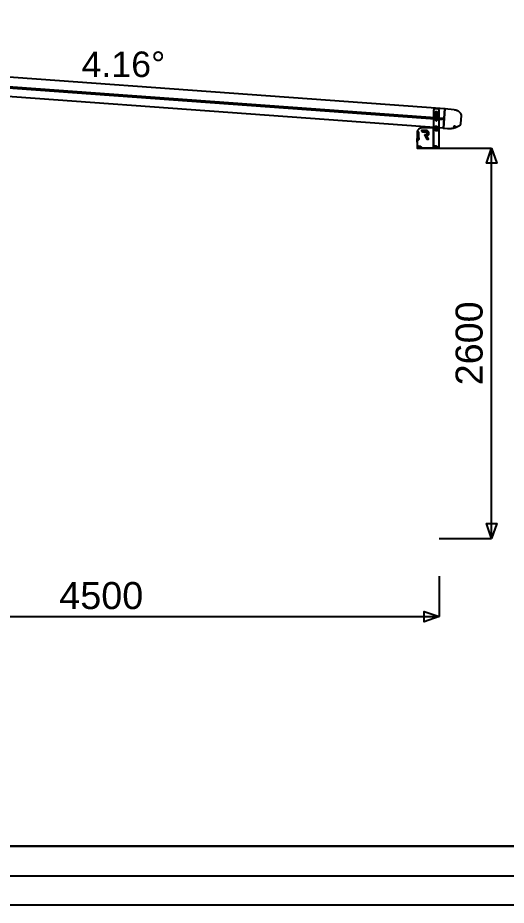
# Model space of a CAD drawing. Extents: x -7510 to 4888, y -10643 to 1770.
# Drawn here: x -4256 to -1002, y -10643 to -4731 of the extents above; entities that cross this region are included whole.
import ezdxf
from ezdxf.enums import TextEntityAlignment as Align

# ---------------------------------------------------------------- set-up
doc = ezdxf.new("R2010")
doc.units = 0
for name, color, linetype in [('BLOCK', 7, 'CONTINUOUS'), ('BLOCKREF', 8, 'CONTINUOUS'), ('DIM', 42, 'CONTINUOUS'), ('OUTLINE', 7, 'CONTINUOUS'), ('RAY', 5, 'CONTINUOUS'), ('TEXT', 7, 'CONTINUOUS'), ('TITLE', 7, 'CONTINUOUS')]:
    doc.layers.add(name, color=color, linetype=linetype)
doc.styles.get("Standard").update_dxf_attribs({"font": 'Arial.ttf'})
doc.dimstyles.new('MESUT-MM', dxfattribs={"dimtxt": 180, "dimasz": 100, "dimexe": 1.25, "dimexo": 0.625, "dimtad": 1, "dimdec": 0, "dimcen": 2, "dimclrd": 42, "dimclre": 42, "dimclrt": 1, "dimazin": 3, "dimtfac": 1, "dimtdec": 0, "dimtmove": 0, "dimatfit": 3})

# ---------------------------------------------------------------- blocks, each defined once
blk = doc.blocks.new('PERGORISE_OLUK_YAN_GORUNUS_BIRLESTIRILMIS')
at = {"layer": 'BLOCK', "color": 7}
for p, q in [((-24, 140), (-24, 146)), ((-21, 140), (-21, 146)), ((-15, 140), (-15, 146)), ((-12, 140), (-12, 146))]:
    blk.add_line(p, q, dxfattribs=at)
for points in [[(-8, 262), (-28, 262), (-28, 262), (-28, 262), (-29, 262), (-29, 262), (-29, 262), (-30, 262), (-30, 262), (-31, 261), (-31, 261), (-31, 261), (-32, 261), (-32, 261), (-32, 260), (-33, 260), (-33, 260), (-33, 260), (-33, 259), (-34, 259), (-34, 259), (-34, 258), (-34, 258), (-35, 258), (-35, 257), (-35, 257), (-35, 257), (-35, 256), (-35, 256), (-35, 256), (-35, 255), (-35, 255), (-35, 254), (-36, 254), (-36, 135), (0, 135), (0, 254), (0, 255), (0, 256), (0, 256), (-1, 257), (-1, 258), (-1, 258), (-2, 259), (-2, 260), (-3, 260), (-4, 261), (-4, 261), (-5, 261), (-6, 262), (-6, 262), (-7, 262)], [(0, 1), (0, 134), (0, 134), (0, 134), (0, 134), (0, 134), (0, 134), (0, 135), (0, 135), (0, 135), (0, 135), (0, 135), (-1, 135), (-1, 135), (-1, 135), (-1, 135), (-1, 135), (-1, 135), (-115, 135), (-118, 135), (-121, 134), (-124, 134), (-127, 133), (-129, 131), (-132, 130), (-134, 128), (-136, 126), (-138, 124), (-140, 122), (-141, 119), (-143, 117), (-144, 114), (-144, 111), (-145, 108), (-145, 105), (-145, 1), (-145, 1), (-145, 1), (-145, 1), (-145, 1), (-145, 1), (-145, 0), (-145, 0), (-145, 0), (-145, 0), (-145, 0), (-144, 0), (-144, 0), (-144, 0), (-144, 0), (-144, 0), (-144, 0), (-1, 0), (-1, 0), (-1, 0), (-1, 0), (-1, 0), (-1, 0), (0, 0), (0, 0), (0, 0), (0, 0), (0, 0), (0, 1), (0, 1), (0, 1), (0, 1), (0, 1)], [(-36, 138), (-36, 135), (0, 135), (0, 138)], [(-30, 10), (-30, 10), (-30, 10), (-30, 10), (-30, 10), (-30, 10), (-30, 10), (-30, 10), (-30, 10), (-30, 10), (-30, 10), (-30, 10), (-30, 10), (-30, 10), (-30, 10), (-30, 10), (-30, 10), (-33, 10), (-33, 10), (-33, 10), (-33, 10), (-33, 10), (-33, 10), (-33, 10), (-33, 10), (-33, 10), (-33, 10), (-33, 10), (-33, 10), (-33, 10), (-33, 10), (-33, 10), (-33, 10), (-33, 10), (-33, 10), (-33, 10), (-33, 10), (-33, 10), (-33, 10), (-33, 10), (-33, 10), (-33, 10), (-33, 10), (-33, 10), (-33, 10), (-33, 10), (-33, 10), (-33, 10), (-33, 10), (-34, 10), (-34, 133), (-33, 133), (-33, 133), (-33, 133), (-33, 133), (-33, 133), (-33, 133), (-33, 133), (-33, 133), (-33, 133), (-33, 133), (-33, 133), (-33, 133), (-33, 133), (-33, 133), (-33, 133), (-33, 133), (-31, 133), (-31, 133), (-30, 133), (-30, 133), (-30, 133), (-30, 133), (-30, 133), (-30, 133), (-30, 133), (-30, 133), (-30, 133), (-30, 133), (-30, 133), (-30, 133), (-30, 133), (-30, 133), (-30, 133), (-30, 127), (-30, 127), (-30, 127), (-30, 127), (-30, 126), (-30, 126), (-30, 126), (-30, 126), (-30, 126), (-29, 126), (-29, 125), (-29, 125), (-29, 125), (-29, 125), (-28, 125), (-28, 125), (-28, 125), (-25, 125), (-25, 125), (-25, 125), (-25, 125), (-25, 125), (-25, 125), (-25, 125), (-25, 125), (-25, 125), (-25, 125), (-25, 125), (-25, 125), (-25, 125), (-25, 125), (-25, 125), (-25, 125), (-25, 125), (-25, 120), (-25, 120), (-25, 119), (-25, 119), (-25, 119), (-24, 119), (-24, 118), (-24, 118), (-24, 118), (-24, 118), (-24, 118), (-24, 118), (-23, 118), (-23, 118), (-23, 118), (-23, 118), (-23, 118), (-13, 118), (-13, 118), (-13, 118), (-13, 118), (-12, 118), (-12, 118), (-12, 118), (-12, 118), (-12, 118), (-12, 118), (-12, 118), (-11, 118), (-11, 118), (-11, 118), (-11, 118), (-11, 119), (-11, 119), (-11, 119), (-11, 119), (-11, 119), (-11, 119), (-11, 119), (-11, 119), (-11, 119), (-11, 119), (-10, 119), (-10, 119), (-10, 119), (-10, 119), (-10, 119), (-10, 119), (-10, 119), (-10, 119), (-10, 119), (-9, 119), (-9, 119), (-9, 119), (-9, 119), (-8, 119), (-8, 119), (-8, 119), (-8, 119), (-7, 119), (-7, 119), (-7, 119), (-7, 120), (-6, 120), (-6, 120), (-6, 120), (-6, 120), (-6, 120), (-6, 120), (-6, 120), (-6, 120), (-6, 120), (-6, 120), (-6, 120), (-6, 120), (-6, 120), (-6, 120), (-6, 120), (-6, 120), (-6, 121), (-6, 121), (-6, 121), (-6, 121), (-6, 121), (-6, 121), (-6, 121), (-6, 121), (-6, 121), (-6, 121), (-6, 121), (-6, 121), (-6, 121), (-6, 121), (-6, 121), (-6, 121), (-6, 121), (-6, 121), (-6, 121), (-7, 122), (-7, 122), (-7, 122), (-7, 122), (-8, 122), (-8, 121), (-8, 121), (-8, 121), (-8, 121), (-8, 121), (-8, 121), (-8, 121), (-8, 121), (-8, 121), (-8, 121), (-8, 121), (-8, 121), (-8, 121), (-9, 121), (-9, 121), (-9, 121), (-9, 121), (-9, 121), (-9, 121), (-10, 121), (-10, 121), (-10, 121), (-10, 121), (-10, 121), (-10, 121), (-10, 121), (-11, 122), (-11, 122), (-11, 122), (-10, 122), (-10, 122), (-10, 122), (-10, 122), (-10, 122), (-10, 123), (-10, 123), (-10, 123), (-10, 123), (-10, 123), (-10, 123), (-10, 123), (-10, 123), (-10, 123), (-10, 123), (-10, 123), (-10, 123), (-11, 124), (-11, 124), (-11, 124), (-10, 124), (-10, 124), (-10, 124), (-10, 124), (-10, 125), (-10, 125), (-10, 125), (-9, 125), (-9, 125), (-9, 125), (-9, 125), (-9, 125), (-9, 125), (-8, 125), (-8, 124), (-8, 124), (-8, 124), (-8, 124), (-8, 124), (-8, 124), (-8, 124), (-8, 124), (-8, 124), (-8, 124), (-8, 124), (-8, 124), (-8, 124), (-7, 124), (-7, 124), (-7, 124), (-7, 124), (-6, 125), (-6, 125), (-6, 125), (-6, 125), (-6, 125), (-6, 125), (-6, 125), (-6, 125), (-6, 125), (-6, 125), (-6, 125), (-6, 125), (-6, 125), (-6, 125), (-6, 125), (-6, 125), (-6, 125), (-6, 125), (-6, 125), (-6, 125), (-6, 125), (-6, 125), (-6, 125), (-6, 126), (-6, 126), (-6, 126), (-6, 126), (-6, 126), (-6, 126), (-6, 126), (-6, 126), (-6, 126), (-6, 126), (-6, 126), (-6, 126), (-6, 126), (-6, 126), (-6, 126), (-6, 126), (-5, 126), (-5, 126), (-5, 126), (-5, 127), (-5, 127), (-5, 127), (-5, 127), (-5, 127), (-5, 127), (-5, 127), (-5, 133), (-5, 133), (-5, 133), (-5, 133), (-5, 133), (-5, 133), (-5, 133), (-5, 133), (-5, 133), (-5, 133), (-5, 133), (-5, 133), (-5, 133), (-5, 133), (-5, 133), (-5, 133), (-5, 133), (-2, 133), (-2, 133), (-2, 133), (-2, 133), (-2, 133), (-2, 133), (-2, 133), (-2, 133), (-2, 133), (-2, 133), (-2, 133), (-2, 133), (-2, 133), (-2, 133), (-2, 133), (-2, 133), (-2, 133), (-2, 2), (-2, 2), (-2, 2), (-2, 2), (-2, 2), (-2, 2), (-2, 2), (-2, 2), (-2, 2), (-2, 2), (-2, 2), (-2, 2), (-2, 2), (-2, 2), (-2, 2), (-2, 2), (-2, 2), (-5, 2), (-5, 2), (-5, 2), (-5, 2), (-5, 2), (-5, 2), (-5, 2), (-5, 2), (-5, 2), (-5, 2), (-5, 2), (-5, 2), (-5, 2), (-5, 2), (-5, 2), (-5, 2), (-5, 2), (-5, 2), (-5, 2), (-5, 2), (-5, 2), (-5, 2), (-5, 2), (-5, 2), (-5, 2), (-5, 2), (-5, 2), (-5, 2), (-5, 2), (-5, 2), (-5, 2), (-5, 2), (-5, 2), (-5, 2), (-5, 2), (-5, 2), (-5, 2), (-5, 2), (-5, 2), (-5, 2), (-5, 2), (-5, 2), (-5, 2), (-5, 2), (-5, 2), (-5, 2), (-5, 2), (-5, 3), (-5, 3), (-5, 3), (-5, 3), (-5, 3), (-5, 3), (-5, 3), (-5, 3), (-5, 3), (-5, 3), (-5, 3), (-5, 3), (-5, 3), (-5, 3), (-5, 3), (-5, 3), (-5, 3), (-5, 3), (-5, 3), (-5, 3), (-5, 3), (-5, 3), (-5, 3), (-5, 3), (-5, 3), (-5, 3), (-5, 3), (-5, 3), (-5, 3), (-5, 3), (-5, 3), (-5, 3), (-6, 3), (-6, 3), (-7, 3), (-7, 3), (-7, 3), (-7, 3), (-7, 3), (-7, 3), (-7, 3), (-7, 3), (-7, 3), (-7, 3), (-7, 3), (-7, 2), (-7, 2), (-7, 2), (-7, 2), (-7, 2), (-7, 2), (-7, 2), (-7, 2), (-7, 1), (-7, 1), (-8, 1), (-8, 1), (-8, 1), (-8, 1), (-8, 1), (-8, 1), (-9, 1), (-9, 1), (-9, 1), (-9, 1), (-9, 1), (-9, 1), (-10, 1), (-9, 2), (-9, 2), (-10, 2), (-10, 2), (-10, 2), (-10, 2), (-10, 2), (-10, 2), (-10, 2), (-10, 2), (-10, 3), (-10, 3), (-10, 3), (-10, 3), (-10, 3), (-10, 3), (-10, 3), (-11, 3), (-11, 3), (-11, 3), (-11, 3), (-11, 4), (-11, 4), (-11, 4), (-11, 4), (-11, 4), (-10, 4), (-10, 5), (-10, 5), (-10, 5), (-10, 5), (-10, 5), (-10, 5), (-10, 5), (-9, 5), (-9, 5), (-9, 5), (-9, 5), (-9, 5), (-9, 5), (-9, 5), (-9, 5), (-9, 5), (-9, 5), (-8, 5), (-8, 5), (-8, 5), (-8, 5), (-8, 5), (-8, 5), (-8, 5), (-7, 6), (-7, 6), (-7, 6), (-7, 6), (-7, 6), (-7, 6), (-7, 6), (-7, 6), (-7, 6), (-7, 6), (-7, 6), (-7, 7), (-7, 7), (-7, 7), (-7, 7), (-7, 7), (-7, 7), (-7, 7), (-8, 7), (-8, 7), (-8, 7), (-8, 7), (-8, 7), (-8, 7), (-8, 7), (-8, 7), (-8, 7), (-8, 7), (-8, 7), (-8, 7), (-8, 7), (-8, 7), (-8, 7), (-8, 7), (-8, 7), (-8, 7), (-9, 7), (-9, 7), (-9, 7), (-9, 7), (-9, 7), (-9, 7), (-9, 7), (-9, 7), (-10, 7), (-10, 7), (-10, 7), (-10, 7), (-10, 7), (-10, 7), (-10, 7), (-10, 7), (-10, 7), (-10, 7), (-10, 7), (-10, 7), (-10, 7), (-10, 7), (-10, 7), (-10, 7), (-10, 7), (-10, 7), (-10, 7), (-10, 7), (-10, 7), (-10, 7), (-10, 7), (-10, 7), (-10, 7), (-10, 7), (-10, 7), (-10, 7), (-10, 7), (-10, 7), (-10, 7), (-10, 7), (-10, 7), (-10, 7), (-10, 7), (-10, 7), (-10, 7), (-11, 8), (-11, 8), (-11, 8), (-11, 8), (-11, 9), (-11, 9), (-11, 9), (-11, 9), (-11, 9), (-11, 9), (-11, 10), (-12, 10), (-12, 10), (-12, 10), (-12, 10), (-13, 10), (-13, 10), (-16, 10), (-16, 10), (-16, 10), (-16, 10), (-16, 10), (-16, 10), (-16, 10), (-16, 10), (-16, 10), (-16, 10), (-16, 10), (-16, 10), (-16, 10), (-16, 10), (-16, 10), (-16, 10), (-17, 10), (-17, 12), (-17, 12), (-17, 12), (-17, 12), (-17, 13), (-17, 13), (-17, 13), (-17, 13), (-17, 13), (-17, 13), (-17, 14), (-18, 14), (-18, 14), (-18, 14), (-18, 14), (-19, 14), (-19, 14), (-27, 14), (-27, 14), (-28, 14), (-28, 14), (-28, 14), (-28, 14), (-29, 14), (-29, 13), (-29, 13), (-29, 13), (-29, 13), (-29, 13), (-29, 13), (-29, 12), (-29, 12), (-29, 12), (-30, 12)], [(-98, 88), (-81, 59), (-70, 59), (-83, 80), (-83, 80), (-83, 80), (-83, 80), (-83, 80), (-83, 80), (-83, 80), (-83, 80), (-83, 80), (-83, 80), (-83, 80), (-83, 80), (-83, 80), (-83, 80), (-83, 80), (-83, 80), (-83, 80), (-83, 80), (-83, 80), (-83, 80), (-83, 80), (-83, 80), (-83, 80), (-83, 80), (-83, 80), (-83, 80), (-83, 80), (-83, 80), (-83, 80), (-83, 80), (-83, 80), (-83, 80), (-83, 80), (-81, 81), (-79, 81), (-78, 82), (-76, 83), (-75, 84), (-74, 85), (-73, 87), (-71, 88), (-71, 89), (-70, 91), (-69, 92), (-69, 94), (-68, 96), (-68, 97), (-68, 99), (-68, 101), (-68, 103), (-69, 104), (-69, 106), (-70, 108), (-71, 109), (-72, 110), (-73, 112), (-74, 113), (-75, 114), (-77, 115), (-78, 116), (-79, 117), (-81, 117), (-83, 118), (-84, 118), (-86, 118), (-116, 118), (-110, 108), (-91, 108), (-90, 108), (-89, 108), (-88, 108), (-88, 108), (-87, 108), (-86, 107), (-85, 107), (-85, 106), (-84, 106), (-83, 105), (-83, 105), (-82, 104), (-82, 103), (-81, 103), (-81, 102), (-81, 101), (-81, 100), (-81, 99), (-81, 99), (-81, 98), (-81, 97), (-81, 96), (-81, 95), (-81, 95), (-82, 94), (-82, 93), (-83, 93), (-83, 92), (-84, 91), (-85, 91), (-85, 90), (-86, 90), (-87, 90), (-87, 90), (-88, 89), (-89, 89), (-90, 89), (-90, 89), (-91, 89), (-92, 89), (-93, 88), (-93, 88), (-94, 88), (-95, 88), (-96, 88), (-97, 88), (-97, 88)]]:
    blk.add_lwpolyline(points, close=True, dxfattribs=at)
for points in [[(-23, 188), (-23, 240), (-23, 241), (-23, 241), (-23, 241), (-22, 242), (-22, 242), (-22, 243), (-22, 243), (-21, 244), (-21, 244), (-21, 244), (-20, 244), (-20, 245), (-19, 245), (-19, 245), (-18, 245), (-18, 245), (-17, 245), (-17, 245), (-16, 245), (-16, 245), (-15, 244), (-15, 244), (-15, 244), (-14, 244), (-14, 243), (-14, 243), (-13, 242), (-13, 242), (-13, 241), (-13, 241), (-13, 241), (-13, 240), (-13, 188)], [(-23, 195), (-23, 188), (-23, 187), (-23, 187), (-23, 187), (-22, 186), (-22, 186), (-22, 185), (-22, 185), (-21, 184), (-21, 184), (-21, 184), (-20, 184), (-20, 183), (-19, 183), (-19, 183), (-18, 183), (-18, 183), (-17, 183), (-17, 183), (-16, 183), (-16, 183), (-15, 184), (-15, 184), (-15, 184), (-14, 184), (-14, 185), (-14, 185), (-13, 186), (-13, 186), (-13, 187), (-13, 187), (-13, 187), (-13, 188), (-13, 195)], [(-145, 41), (-145, 65), (-145, 1), (-145, 1), (-145, 1), (-145, 1), (-145, 1), (-145, 1), (-145, 0), (-145, 0), (-145, 0), (-145, 0), (-145, 0), (-144, 0), (-144, 0), (-144, 0), (-144, 0), (-144, 0), (-144, 0), (-137, 0), (-137, 0), (-137, 0), (-137, 0), (-137, 0), (-137, 0), (-137, 0), (-137, 0), (-137, 0), (-137, 0), (-137, 0), (-137, 0), (-137, 0), (-137, 0), (-137, 0), (-137, 0), (-137, 0), (-137, 1), (-137, 1), (-137, 1), (-137, 1), (-137, 1), (-137, 1), (-137, 1), (-137, 1), (-137, 1), (-137, 2), (-137, 2), (-137, 2), (-137, 2), (-137, 2), (-137, 2), (-137, 2), (-137, 2), (-143, 2), (-143, 2), (-143, 2), (-143, 2), (-143, 2), (-143, 2), (-143, 2), (-143, 2), (-143, 2), (-143, 2), (-143, 2), (-143, 2), (-143, 2), (-143, 2), (-143, 2), (-143, 2), (-143, 2), (-143, 8), (-143, 8), (-143, 8), (-143, 8), (-143, 8), (-143, 8), (-143, 8), (-143, 8), (-143, 8), (-143, 8), (-143, 8), (-143, 8), (-143, 8), (-143, 8), (-143, 8), (-143, 8), (-143, 8), (-139, 8), (-139, 8), (-139, 8), (-138, 8), (-138, 8), (-138, 8), (-138, 8), (-138, 8), (-138, 8), (-137, 9), (-137, 9), (-137, 9), (-137, 9), (-137, 9), (-137, 9), (-137, 10), (-137, 10), (-137, 12), (-137, 12), (-137, 12), (-137, 12), (-137, 12), (-137, 12), (-137, 12), (-137, 12), (-137, 12), (-137, 12), (-137, 12), (-137, 12), (-137, 12), (-137, 12), (-137, 12), (-137, 12), (-137, 12), (-128, 12), (-128, 12), (-128, 12), (-128, 12), (-128, 12), (-128, 12), (-128, 12), (-128, 12), (-128, 12), (-128, 12), (-128, 12), (-128, 12), (-128, 12), (-128, 12), (-128, 12), (-128, 12), (-128, 12), (-128, 10), (-128, 10), (-128, 9), (-128, 9), (-128, 9), (-128, 9), (-128, 9), (-128, 9), (-127, 8), (-127, 8), (-127, 8), (-127, 8), (-127, 8), (-127, 8), (-126, 8), (-126, 8), (-126, 8), (-122, 8), (-122, 8), (-122, 8), (-122, 8), (-122, 8), (-122, 8), (-122, 8), (-122, 8), (-122, 8), (-122, 8), (-122, 8), (-122, 8), (-122, 8), (-122, 8), (-122, 8), (-122, 8), (-122, 8), (-122, 2), (-122, 2), (-122, 2), (-122, 2), (-122, 2), (-122, 2), (-122, 2), (-122, 2), (-122, 2), (-122, 2), (-122, 2), (-122, 2), (-122, 2), (-122, 2), (-122, 2), (-122, 2), (-122, 2), (-127, 2), (-127, 2), (-127, 2), (-127, 2), (-127, 2), (-127, 2), (-128, 2), (-128, 2), (-128, 1), (-128, 1), (-128, 1), (-128, 1), (-128, 1), (-128, 1), (-128, 1), (-128, 1), (-128, 1), (-128, 0), (-128, 0), (-128, 0), (-128, 0), (-128, 0), (-128, 0), (-128, 0), (-128, 0), (-128, 0), (-128, 0), (-128, 0), (-127, 0), (-127, 0), (-127, 0), (-127, 0), (-127, 0), (-127, 0), (-28, 0), (-28, 0), (-28, 0), (-28, 0), (-28, 0), (-28, 0), (-27, 0), (-27, 0), (-27, 0), (-27, 0), (-27, 0), (-27, 0), (-27, 0), (-27, 0), (-27, 0), (-27, 0), (-27, 0), (-27, 1), (-27, 1), (-27, 1), (-27, 1), (-27, 1), (-27, 1), (-27, 1), (-27, 1), (-27, 1), (-27, 2), (-27, 2), (-28, 2), (-28, 2), (-28, 2), (-28, 2), (-28, 2), (-28, 2), (-33, 2), (-33, 2), (-33, 2), (-33, 2), (-33, 2), (-33, 2), (-33, 2), (-33, 2), (-33, 2), (-33, 2), (-33, 2), (-33, 2), (-33, 2), (-33, 2), (-33, 2), (-33, 2), (-34, 2), (-34, 8), (-33, 8), (-33, 8), (-33, 8), (-33, 8), (-33, 8), (-33, 8), (-33, 8), (-33, 8), (-33, 8), (-33, 8), (-33, 8), (-33, 8), (-33, 8), (-33, 8), (-33, 8), (-33, 8), (-30, 8), (-29, 8), (-29, 8), (-29, 8), (-29, 8), (-29, 8), (-28, 8), (-28, 8), (-28, 8), (-28, 9), (-28, 9), (-28, 9), (-28, 9), (-28, 9), (-28, 9), (-28, 10), (-28, 10), (-28, 12), (-27, 12), (-27, 12), (-27, 12), (-27, 12), (-27, 12), (-27, 12), (-27, 12), (-27, 12), (-27, 12), (-27, 12), (-27, 12), (-27, 12), (-27, 12), (-27, 12), (-27, 12), (-27, 12), (-19, 12), (-19, 12), (-19, 12), (-19, 12), (-19, 12), (-19, 12), (-19, 12), (-19, 12), (-19, 12), (-19, 12), (-19, 12), (-19, 12), (-19, 12), (-19, 12), (-19, 12), (-19, 12), (-19, 12), (-19, 10), (-18, 10), (-18, 9), (-18, 9), (-18, 9), (-18, 9), (-18, 9), (-18, 9), (-18, 8), (-18, 8), (-18, 8), (-17, 8), (-17, 8), (-17, 8), (-17, 8), (-17, 8), (-17, 8), (-13, 8), (-13, 8), (-13, 8), (-13, 8), (-13, 8), (-13, 8), (-13, 8), (-13, 8), (-13, 8), (-13, 8), (-13, 8), (-13, 8), (-13, 8), (-13, 8), (-13, 8), (-13, 8), (-13, 8), (-13, 2), (-13, 2), (-13, 2), (-13, 2), (-13, 2), (-13, 2), (-13, 2), (-13, 2), (-13, 2), (-13, 2), (-13, 2), (-13, 2), (-13, 2), (-13, 2), (-13, 2), (-13, 2), (-13, 2), (-18, 2), (-18, 2), (-18, 2), (-18, 2), (-18, 2), (-18, 2), (-18, 2), (-18, 2), (-18, 1), (-18, 1), (-18, 1), (-18, 1), (-18, 1), (-18, 1), (-18, 1), (-18, 1), (-18, 1), (-18, 0), (-18, 0), (-18, 0), (-18, 0), (-18, 0), (-18, 0), (-18, 0), (-18, 0), (-18, 0), (-18, 0), (-18, 0), (-18, 0), (-18, 0), (-18, 0), (-18, 0), (-18, 0), (-18, 0), (-1, 0), (-1, 0), (-1, 0), (-1, 0), (-1, 0), (-1, 0), (0, 0), (0, 0), (0, 0), (0, 0), (0, 0), (0, 1), (0, 1), (0, 1), (0, 1), (0, 1), (0, 1), (0, 134), (0, 134), (0, 134), (0, 134), (0, 134), (0, 134), (0, 135), (0, 135), (0, 135), (0, 135), (0, 135), (-1, 135), (-1, 135), (-1, 135), (-1, 135), (-1, 135), (-1, 135), (-13, 135), (-13, 135), (-13, 135), (-13, 135), (-13, 135), (-13, 135), (-13, 135), (-13, 135), (-13, 135), (-13, 135), (-13, 135), (-13, 135), (-13, 135), (-13, 135), (-13, 135), (-13, 135), (-13, 135), (-13, 133), (-13, 133), (-13, 133), (-13, 133), (-13, 133), (-13, 133), (-13, 133), (-13, 133), (-13, 133), (-13, 133), (-13, 133), (-13, 133), (-13, 133), (-13, 133), (-13, 133), (-13, 133), (-13, 133), (-8, 133), (-7, 133), (-7, 133), (-7, 133), (-7, 133), (-7, 133), (-7, 133), (-7, 133), (-7, 133), (-7, 133), (-7, 133), (-7, 133), (-7, 133), (-7, 133), (-7, 133), (-7, 133), (-7, 133), (-7, 127), (-7, 127), (-7, 127), (-7, 127), (-7, 127), (-7, 127), (-7, 127), (-7, 127), (-7, 127), (-7, 127), (-7, 127), (-7, 127), (-7, 127), (-7, 127), (-7, 127), (-7, 127), (-8, 127), (-11, 127), (-11, 127), (-11, 127), (-11, 127), (-12, 127), (-12, 127), (-12, 127), (-12, 127), (-12, 126), (-12, 126), (-12, 126), (-13, 126), (-13, 126), (-13, 126), (-13, 125), (-13, 125), (-13, 125), (-13, 120), (-13, 120), (-13, 120), (-13, 120), (-13, 120), (-13, 120), (-13, 120), (-13, 120), (-13, 120), (-13, 120), (-13, 120), (-13, 120), (-13, 120), (-13, 120), (-13, 120), (-13, 120), (-13, 120), (-17, 120), (-18, 119), (-18, 120), (-23, 120), (-23, 120), (-23, 120), (-23, 120), (-23, 120), (-23, 120), (-23, 120), (-23, 120), (-23, 120), (-23, 120), (-23, 120), (-23, 120), (-23, 120), (-23, 120), (-23, 120), (-23, 120), (-23, 120), (-23, 125), (-23, 125), (-23, 125), (-23, 125), (-23, 125), (-23, 125), (-23, 126), (-23, 126), (-23, 126), (-23, 126), (-23, 126), (-23, 126), (-23, 126), (-23, 126), (-23, 126), (-23, 126), (-23, 126), (-23, 126), (-23, 127), (-24, 127), (-24, 127), (-24, 127), (-24, 127), (-24, 127), (-24, 127), (-24, 127), (-24, 127), (-24, 127), (-24, 127), (-24, 127), (-25, 127), (-25, 127), (-25, 127), (-28, 127), (-28, 127), (-28, 127), (-28, 127), (-28, 127), (-28, 127), (-28, 127), (-28, 127), (-28, 127), (-28, 127), (-28, 127), (-28, 127), (-28, 127), (-28, 127), (-28, 127), (-28, 127), (-28, 127), (-28, 133), (-28, 133), (-28, 133), (-28, 133), (-28, 133), (-28, 133), (-28, 133), (-28, 133), (-28, 133), (-28, 133), (-28, 133), (-28, 133), (-28, 133), (-28, 133), (-28, 133), (-28, 133), (-28, 133), (-23, 133), (-23, 133), (-23, 133), (-23, 133), (-23, 133), (-23, 133), (-23, 133), (-23, 133), (-23, 133), (-23, 133), (-23, 133), (-23, 133), (-23, 133), (-23, 133), (-23, 133), (-23, 133), (-23, 133), (-23, 135), (-23, 135), (-23, 135), (-23, 135), (-23, 135), (-23, 135), (-23, 135), (-23, 135), (-23, 135), (-23, 135), (-23, 135), (-23, 135), (-23, 135), (-23, 135), (-23, 135), (-23, 135), (-23, 135), (-30, 135)], [(-139, 13), (-139, 12), (-139, 13), (-138, 13), (-138, 13), (-138, 13), (-138, 13), (-138, 13), (-138, 13), (-138, 13), (-138, 14), (-138, 14), (-138, 14), (-137, 14), (-137, 14), (-137, 14), (-137, 14), (-137, 14), (-137, 14), (-128, 14), (-128, 14), (-128, 14), (-128, 14), (-127, 14), (-127, 14), (-127, 14), (-127, 13), (-127, 13), (-127, 13), (-126, 13), (-126, 13), (-126, 13), (-126, 12), (-126, 12), (-126, 12), (-126, 12), (-126, 10), (-126, 10), (-126, 10), (-126, 10), (-126, 10), (-126, 10), (-126, 10), (-126, 10), (-126, 10), (-126, 10), (-126, 10), (-126, 10), (-126, 10), (-126, 10), (-126, 10), (-126, 10), (-126, 10), (-122, 10), (-122, 10), (-122, 10), (-122, 10), (-121, 10), (-121, 10), (-121, 10), (-121, 9), (-121, 9), (-121, 9), (-120, 9), (-120, 9), (-120, 9), (-120, 8), (-120, 8), (-120, 8), (-120, 8), (-120, 2), (-120, 2), (-120, 2), (-120, 2), (-120, 2), (-120, 2), (-120, 2), (-120, 2), (-120, 2), (-120, 2), (-120, 2), (-120, 2), (-120, 2), (-120, 2), (-120, 2), (-120, 2), (-120, 2), (-36, 2), (-36, 2), (-36, 2), (-36, 2), (-36, 2), (-36, 2), (-36, 2), (-36, 2), (-36, 2), (-36, 2), (-36, 2), (-36, 2), (-36, 2), (-36, 2), (-36, 2), (-36, 2), (-36, 2), (-36, 134), (-35, 134), (-35, 134), (-35, 134), (-35, 134), (-35, 134), (-35, 135), (-35, 135), (-35, 135), (-35, 135), (-35, 135), (-35, 135), (-35, 135), (-35, 135), (-35, 135), (-35, 135), (-35, 135), (-27, 135)], [(-24, 140), (-26, 139), (-10, 139), (-12, 140)], [(-26, 139), (-26, 139), (-26, 139), (-26, 139), (-26, 139), (-26, 139), (-26, 139), (-26, 139), (-26, 139), (-26, 139), (-26, 139), (-26, 139), (-26, 139), (-26, 139), (-26, 139), (-26, 139), (-26, 138), (-26, 138), (-26, 138), (-26, 138), (-26, 138), (-26, 138), (-26, 138), (-26, 138), (-26, 138), (-26, 138), (-26, 138), (-26, 138), (-26, 138), (-26, 138), (-26, 138), (-26, 138), (-26, 138), (-10, 138), (-10, 138), (-10, 138), (-10, 138), (-10, 138), (-10, 138), (-10, 138), (-10, 138), (-9, 138), (-9, 138), (-9, 138), (-9, 138), (-9, 138), (-9, 138), (-9, 138), (-9, 138), (-9, 138), (-9, 139), (-9, 139), (-9, 139), (-9, 139), (-9, 139), (-9, 139), (-9, 139), (-9, 139), (-9, 139), (-9, 139), (-9, 139), (-9, 139), (-10, 139), (-10, 139), (-10, 139), (-10, 139)], [(-24, 146), (-23, 146), (-23, 146), (-23, 146), (-23, 146), (-23, 146), (-23, 146), (-23, 146), (-23, 146), (-23, 146), (-23, 146), (-23, 146), (-22, 146), (-22, 146), (-22, 146), (-22, 146), (-22, 147)], [(-24, 140), (-23, 140), (-23, 140), (-23, 140), (-23, 140), (-23, 141), (-23, 141), (-23, 141), (-23, 141), (-23, 141), (-23, 141), (-23, 141), (-22, 141), (-22, 141), (-22, 141), (-22, 141), (-22, 141), (-22, 141), (-22, 141), (-22, 141), (-22, 141), (-22, 141), (-22, 141), (-21, 141), (-21, 141), (-21, 141), (-21, 141), (-21, 141), (-21, 140), (-21, 140), (-21, 140), (-21, 140), (-21, 140)], [(-21, 140), (-21, 140), (-21, 140), (-21, 140), (-21, 140), (-21, 140), (-21, 140), (-21, 140), (-21, 140), (-21, 140), (-21, 140), (-21, 140), (-21, 140), (-22, 140), (-22, 140), (-22, 140), (-22, 140), (-22, 140), (-22, 140), (-22, 140), (-22, 140), (-22, 140), (-22, 140), (-22, 140), (-22, 140), (-22, 140), (-22, 140), (-22, 140), (-22, 140), (-22, 140), (-22, 140), (-22, 140), (-22, 140), (-22, 140), (-22, 140), (-23, 140), (-23, 140), (-23, 140), (-23, 140), (-23, 140), (-23, 140), (-23, 140), (-23, 140), (-23, 140), (-23, 140), (-23, 140), (-23, 140), (-23, 140), (-23, 140), (-23, 140), (-23, 140), (-23, 140), (-23, 140), (-23, 140), (-23, 140), (-23, 140), (-24, 140), (-24, 140), (-24, 140), (-24, 140), (-24, 140), (-24, 140), (-24, 140), (-24, 140), (-24, 140)], [(-24, 140), (-24, 140), (-24, 140), (-24, 140), (-24, 140), (-24, 140), (-24, 140), (-24, 140), (-24, 140), (-24, 140), (-24, 140), (-24, 140), (-24, 140), (-24, 140), (-24, 140), (-24, 140), (-24, 140), (-24, 140), (-24, 140), (-24, 140), (-24, 140), (-24, 140), (-24, 140), (-24, 140), (-24, 140), (-24, 140), (-24, 140), (-24, 140), (-24, 140), (-24, 140), (-24, 140), (-24, 140), (-24, 140)], [(-22, 147), (-22, 146), (-22, 146), (-22, 146), (-22, 146), (-22, 146), (-22, 146), (-22, 146), (-22, 146), (-22, 146), (-22, 146), (-22, 146), (-22, 146), (-22, 146), (-22, 146), (-22, 146), (-22, 146), (-22, 146), (-22, 146), (-22, 146), (-22, 146), (-22, 146), (-22, 146), (-22, 146), (-22, 146), (-22, 146), (-22, 146), (-22, 146), (-21, 146), (-21, 146), (-21, 146), (-21, 146), (-21, 146), (-21, 146), (-21, 146), (-21, 146), (-21, 146), (-21, 146), (-21, 146), (-21, 146), (-21, 146), (-21, 146), (-21, 146), (-21, 146), (-21, 146), (-21, 146), (-21, 146), (-21, 146), (-21, 146)], [(-21, 146), (-21, 146), (-21, 146), (-20, 146), (-20, 146), (-20, 146), (-20, 146), (-20, 146), (-20, 146), (-20, 146), (-20, 146), (-20, 146), (-20, 146), (-20, 146), (-19, 146), (-19, 146), (-19, 146), (-19, 146), (-19, 146), (-19, 146), (-19, 146), (-19, 146), (-19, 146), (-19, 146), (-19, 146), (-18, 146), (-18, 146), (-18, 146), (-18, 146), (-18, 146), (-18, 146), (-18, 146), (-18, 147)], [(-21, 140), (-21, 140), (-20, 140), (-20, 140), (-20, 140), (-20, 141), (-20, 141), (-19, 141), (-19, 141), (-19, 141), (-19, 141), (-19, 141), (-19, 141), (-18, 141), (-18, 141), (-18, 141), (-18, 141), (-18, 141), (-17, 141), (-17, 141), (-17, 141), (-17, 141), (-17, 141), (-17, 141), (-16, 141), (-16, 141), (-16, 141), (-16, 141), (-16, 140), (-15, 140), (-15, 140), (-15, 140), (-15, 140)], [(-15, 140), (-15, 140), (-15, 140), (-15, 140), (-15, 140), (-15, 140), (-15, 140), (-15, 140), (-15, 140), (-16, 140), (-16, 140), (-16, 140), (-16, 140), (-16, 140), (-16, 140), (-16, 140), (-16, 140), (-16, 140), (-16, 140), (-17, 140), (-17, 140), (-17, 140), (-17, 140), (-17, 140), (-17, 140), (-17, 140), (-17, 140), (-17, 140), (-17, 140), (-18, 140), (-18, 140), (-18, 140), (-18, 140), (-18, 140), (-18, 140), (-18, 140), (-18, 140), (-18, 140), (-18, 140), (-18, 140), (-19, 140), (-19, 140), (-19, 140), (-19, 140), (-19, 140), (-19, 140), (-19, 140), (-19, 140), (-19, 140), (-19, 140), (-20, 140), (-20, 140), (-20, 140), (-20, 140), (-20, 140), (-20, 140), (-20, 140), (-20, 140), (-20, 140), (-20, 140), (-21, 140), (-21, 140), (-21, 140), (-21, 140), (-21, 140)], [(-21, 140), (-21, 140), (-21, 140), (-21, 140), (-21, 140), (-21, 140), (-21, 140), (-21, 140), (-21, 140), (-21, 140), (-21, 140), (-21, 140), (-21, 140), (-21, 140), (-21, 140), (-21, 140), (-21, 140), (-21, 140), (-21, 140), (-21, 140), (-21, 140), (-21, 140), (-21, 140), (-21, 140), (-21, 140), (-21, 140), (-21, 140), (-21, 140), (-21, 140), (-21, 140), (-21, 140), (-21, 140), (-21, 140)], [(-18, 147), (-18, 146), (-18, 146), (-18, 146), (-17, 146), (-17, 146), (-17, 146), (-17, 146), (-17, 146), (-17, 146), (-17, 146), (-17, 146), (-17, 146), (-17, 146), (-17, 146), (-16, 146), (-16, 146), (-16, 146), (-16, 146), (-16, 146), (-16, 146), (-16, 146), (-16, 146), (-16, 146), (-16, 146), (-16, 146), (-15, 146), (-15, 146), (-15, 146), (-15, 146), (-15, 146), (-15, 146), (-15, 146)], [(-15, 146), (-15, 146), (-15, 146), (-15, 146), (-15, 146), (-14, 146), (-14, 146), (-14, 146), (-14, 146), (-14, 146), (-14, 146), (-14, 146), (-14, 146), (-14, 146), (-14, 146), (-14, 146), (-13, 147)], [(-15, 140), (-15, 140), (-15, 140), (-15, 140), (-15, 140), (-14, 141), (-14, 141), (-14, 141), (-14, 141), (-14, 141), (-14, 141), (-14, 141), (-14, 141), (-14, 141), (-14, 141), (-14, 141), (-13, 141), (-13, 141), (-13, 141), (-13, 141), (-13, 141), (-13, 141), (-13, 141), (-13, 141), (-13, 141), (-13, 141), (-13, 141), (-12, 141), (-12, 140), (-12, 140), (-12, 140), (-12, 140), (-12, 140)], [(-12, 140), (-12, 140), (-12, 140), (-12, 140), (-12, 140), (-12, 140), (-12, 140), (-12, 140), (-12, 140), (-12, 140), (-12, 140), (-12, 140), (-12, 140), (-12, 140), (-12, 140), (-12, 140), (-12, 140), (-12, 140), (-12, 140), (-13, 140), (-13, 140), (-13, 140), (-13, 140), (-13, 140), (-13, 140), (-13, 140), (-13, 140), (-13, 140), (-13, 140), (-13, 140), (-13, 140), (-13, 140), (-13, 140), (-13, 140), (-13, 140), (-13, 140), (-13, 140), (-13, 140), (-13, 140), (-14, 140), (-14, 140), (-14, 140), (-14, 140), (-14, 140), (-14, 140), (-14, 140), (-14, 140), (-14, 140), (-14, 140), (-14, 140), (-14, 140), (-14, 140), (-14, 140), (-14, 140), (-14, 140), (-14, 140), (-14, 140), (-14, 140), (-14, 140), (-14, 140), (-15, 140), (-15, 140), (-15, 140), (-15, 140), (-15, 140)], [(-15, 140), (-15, 140), (-15, 140), (-15, 140), (-15, 140), (-15, 140), (-15, 140), (-15, 140), (-15, 140), (-15, 140), (-15, 140), (-15, 140), (-15, 140), (-15, 140), (-15, 140), (-15, 140), (-15, 140), (-15, 140), (-15, 140), (-15, 140), (-15, 140), (-15, 140), (-15, 140), (-15, 140), (-15, 140), (-15, 140), (-15, 140), (-15, 140), (-15, 140), (-15, 140), (-15, 140), (-15, 140), (-15, 140)], [(-13, 147), (-13, 146), (-13, 146), (-13, 146), (-13, 146), (-13, 146), (-13, 146), (-13, 146), (-13, 146), (-13, 146), (-13, 146), (-13, 146), (-13, 146), (-13, 146), (-13, 146), (-13, 146), (-13, 146), (-13, 146), (-13, 146), (-13, 146), (-13, 146), (-13, 146), (-13, 146), (-13, 146), (-13, 146), (-13, 146), (-13, 146), (-13, 146), (-13, 146), (-13, 146), (-13, 146), (-13, 146), (-13, 146), (-13, 146), (-13, 146), (-13, 146), (-13, 146), (-12, 146), (-12, 146), (-12, 146), (-12, 146), (-12, 146), (-12, 146), (-12, 146), (-12, 146), (-12, 146), (-12, 146), (-12, 146), (-12, 146)], [(-12, 140), (-12, 140), (-12, 140), (-12, 140), (-12, 140), (-12, 140), (-12, 140), (-12, 140), (-12, 140), (-12, 140), (-12, 140), (-12, 140), (-12, 140), (-12, 140), (-12, 140), (-12, 140), (-12, 140), (-12, 140), (-12, 140), (-12, 140), (-12, 140), (-12, 140), (-12, 140), (-12, 140), (-12, 140), (-12, 140), (-12, 140), (-12, 140), (-12, 140), (-12, 140), (-12, 140), (-12, 140), (-12, 140)], [(-139, 11), (-139, 11), (-139, 11), (-139, 11), (-139, 11), (-139, 11), (-139, 12), (-139, 12), (-139, 12), (-139, 12), (-139, 12), (-139, 12), (-139, 12), (-139, 12), (-139, 12), (-139, 12), (-139, 12), (-139, 12), (-139, 12), (-139, 12), (-139, 12), (-139, 12), (-139, 12), (-139, 12), (-139, 12), (-139, 12), (-139, 12), (-139, 11), (-139, 11), (-139, 11), (-139, 11), (-139, 11), (-139, 11), (-139, 11), (-139, 11), (-139, 10), (-139, 10), (-140, 10), (-140, 10), (-140, 10), (-140, 10), (-140, 10), (-140, 10), (-141, 10), (-141, 10), (-141, 10), (-141, 10), (-141, 10), (-141, 10), (-142, 10), (-141, 11), (-141, 11), (-142, 11), (-142, 11), (-142, 11), (-142, 11), (-142, 11), (-142, 11), (-142, 11), (-142, 11), (-142, 11), (-142, 11), (-142, 11), (-142, 11), (-142, 11), (-142, 11), (-142, 12), (-143, 11), (-143, 12), (-143, 12), (-143, 12), (-143, 12), (-143, 12), (-143, 12), (-143, 13), (-143, 13), (-143, 13), (-143, 13), (-143, 13), (-143, 13), (-143, 13), (-142, 14), (-142, 14), (-142, 14), (-142, 13), (-142, 13), (-142, 14), (-142, 14), (-141, 14), (-141, 14), (-141, 14), (-141, 14), (-141, 14), (-141, 14), (-141, 14), (-141, 14), (-141, 14), (-141, 14), (-141, 14), (-141, 14), (-141, 14), (-140, 15), (-140, 15), (-140, 15), (-140, 15), (-140, 15), (-140, 15), (-140, 15), (-140, 15), (-140, 15), (-140, 15), (-140, 15), (-140, 15), (-140, 15), (-140, 16), (-140, 16), (-140, 16), (-140, 16), (-140, 16), (-140, 16), (-140, 16), (-140, 16), (-140, 16), (-141, 16), (-141, 16), (-141, 16), (-141, 16), (-141, 16), (-141, 16), (-141, 16), (-141, 16), (-141, 16), (-141, 16), (-141, 16), (-141, 16), (-141, 16), (-141, 16), (-141, 16), (-141, 16), (-142, 16), (-142, 16), (-142, 16), (-142, 16), (-142, 16), (-142, 16), (-142, 16), (-142, 16), (-142, 16), (-142, 15), (-143, 15), (-143, 15), (-143, 15), (-143, 15), (-143, 15), (-143, 15), (-143, 15), (-143, 15), (-143, 15), (-143, 15), (-143, 15), (-143, 15), (-143, 15), (-143, 15), (-143, 15), (-143, 15), (-143, 15), (-143, 15), (-143, 15), (-143, 15), (-143, 15), (-143, 16), (-143, 16), (-143, 16), (-143, 16), (-143, 16), (-143, 16), (-143, 16), (-143, 16), (-143, 16), (-143, 16), (-143, 16), (-143, 16), (-143, 54), (-143, 54), (-143, 54), (-143, 54), (-143, 54), (-143, 54), (-143, 54), (-143, 54), (-143, 54), (-143, 54), (-143, 54), (-143, 54), (-143, 54), (-143, 54), (-143, 54), (-143, 54), (-143, 54), (-143, 54), (-143, 54), (-143, 54), (-143, 54), (-143, 54), (-143, 54), (-143, 54), (-143, 54), (-143, 54), (-143, 54), (-143, 54), (-143, 54), (-143, 54), (-143, 54), (-143, 54), (-143, 54), (-142, 54), (-142, 54), (-142, 54), (-142, 54), (-142, 54), (-142, 54), (-141, 54), (-141, 54), (-141, 54), (-141, 54), (-141, 54), (-141, 54), (-140, 54), (-140, 54), (-140, 54), (-140, 54), (-140, 54), (-140, 54), (-140, 54), (-140, 54), (-140, 54), (-140, 54), (-140, 54), (-140, 54), (-140, 54), (-140, 54), (-140, 54), (-140, 54), (-139, 54), (-139, 54), (-139, 54), (-139, 54), (-139, 54), (-139, 55), (-139, 55), (-139, 55), (-139, 55), (-139, 55), (-139, 55), (-139, 55), (-139, 55), (-139, 55), (-139, 55), (-139, 55), (-139, 55), (-139, 55), (-139, 55), (-139, 55), (-140, 56), (-140, 56), (-140, 56), (-140, 56), (-140, 56), (-141, 56), (-141, 56), (-141, 56), (-141, 56), (-141, 56), (-141, 56), (-141, 56), (-141, 56), (-141, 56), (-141, 56), (-141, 56), (-141, 56), (-142, 56), (-142, 56), (-142, 56), (-142, 56), (-142, 56), (-142, 56), (-143, 56), (-143, 56), (-143, 57), (-143, 57), (-143, 57), (-143, 57), (-143, 57), (-143, 57), (-143, 58), (-143, 58), (-143, 58), (-142, 58), (-142, 58), (-142, 58), (-142, 58), (-142, 58), (-142, 58), (-142, 58), (-142, 58), (-142, 59), (-142, 59), (-142, 59), (-142, 59), (-142, 59), (-142, 59), (-142, 59), (-142, 59), (-142, 59), (-142, 60), (-142, 60), (-142, 60), (-142, 60), (-141, 60), (-141, 60), (-141, 60), (-141, 60), (-141, 60), (-141, 60), (-140, 60), (-140, 60), (-140, 60), (-140, 60), (-140, 60), (-140, 60), (-139, 60), (-140, 59), (-140, 59), (-140, 59), (-140, 59), (-140, 59), (-139, 59), (-139, 59), (-139, 59), (-139, 59), (-139, 58), (-139, 58), (-139, 58), (-139, 58), (-139, 58), (-139, 58), (-139, 58), (-139, 58), (-138, 58), (-138, 58), (-138, 58), (-138, 58), (-138, 58), (-138, 58), (-138, 58), (-138, 58), (-138, 58), (-137, 58), (-137, 58), (-137, 58), (-137, 58), (-137, 58), (-137, 58), (-137, 58), (-137, 58), (-137, 58), (-137, 58), (-137, 58), (-137, 58), (-137, 58), (-137, 58), (-137, 58), (-137, 58), (-137, 59), (-137, 59), (-137, 59), (-137, 59), (-137, 59), (-137, 59), (-137, 59), (-137, 59), (-137, 59), (-137, 59), (-137, 59), (-137, 59), (-137, 59), (-137, 59), (-137, 59), (-137, 59), (-137, 59), (-137, 59), (-137, 59), (-137, 59), (-137, 59), (-137, 59), (-137, 59), (-137, 59), (-137, 60), (-137, 60), (-137, 60), (-137, 60), (-137, 60), (-137, 60), (-138, 60), (-138, 60), (-137, 60), (-137, 60), (-137, 60), (-137, 60), (-137, 60), (-137, 60), (-137, 60), (-137, 60), (-137, 60), (-137, 60), (-137, 60), (-137, 60), (-137, 60), (-137, 60), (-137, 60), (-137, 60), (-137, 60), (-137, 60), (-137, 60), (-137, 60), (-137, 60), (-137, 60), (-137, 60), (-137, 60), (-134, 60), (-134, 60), (-133, 60), (-133, 60), (-133, 60), (-133, 60), (-133, 60), (-133, 60), (-133, 60), (-133, 60), (-133, 61), (-132, 61), (-132, 61), (-132, 61), (-132, 61), (-132, 61), (-132, 61), (-132, 65), (-132, 65), (-132, 65), (-132, 65), (-132, 65), (-132, 65), (-133, 65), (-133, 65), (-133, 66), (-133, 66), (-133, 66), (-133, 66), (-133, 66), (-133, 66), (-133, 66), (-134, 66), (-134, 66), (-137, 66), (-137, 66), (-137, 66), (-137, 66), (-137, 66), (-137, 66), (-137, 66), (-137, 66), (-137, 66), (-137, 66), (-137, 66), (-137, 66), (-137, 66), (-137, 66), (-137, 66), (-137, 66), (-137, 66), (-137, 65), (-137, 65), (-137, 65), (-137, 65), (-137, 65), (-137, 65), (-137, 65), (-137, 65), (-137, 65), (-137, 65), (-137, 65), (-137, 65), (-137, 65), (-137, 65), (-137, 65), (-137, 65), (-137, 65), (-134, 65), (-134, 64), (-134, 64), (-134, 64), (-134, 64), (-134, 64), (-134, 64), (-134, 64), (-134, 64), (-134, 64), (-134, 64), (-134, 64), (-134, 64), (-134, 64), (-134, 64), (-134, 64), (-134, 64), (-134, 62), (-134, 62), (-134, 62), (-134, 62), (-134, 62), (-134, 62), (-134, 62), (-134, 62), (-134, 62), (-134, 62), (-134, 62), (-134, 62), (-134, 62), (-134, 62), (-134, 62), (-134, 62), (-134, 62), (-143, 62), (-143, 62), (-143, 62), (-143, 62), (-143, 62), (-143, 62), (-143, 62), (-143, 62), (-143, 62), (-143, 62), (-143, 62), (-143, 62), (-143, 62), (-143, 62), (-143, 62), (-143, 62), (-144, 62), (-144, 64), (-143, 64), (-143, 64), (-143, 64), (-143, 64), (-143, 64), (-143, 64), (-143, 64), (-143, 64), (-143, 64), (-143, 64), (-143, 64), (-143, 64), (-143, 64), (-143, 64), (-143, 64), (-143, 65), (-141, 65), (-141, 65), (-141, 65), (-141, 65), (-141, 65), (-141, 65), (-141, 65), (-141, 65), (-141, 65), (-141, 65), (-140, 65), (-140, 65), (-140, 65), (-140, 65), (-140, 65), (-140, 65), (-140, 65), (-140, 66), (-140, 66), (-140, 66), (-140, 66), (-140, 66), (-140, 66), (-140, 66), (-141, 66), (-141, 66), (-141, 66), (-141, 66), (-141, 66), (-141, 66), (-141, 66), (-141, 66), (-141, 66), (-141, 66), (-144, 66), (-144, 66), (-144, 66), (-144, 66), (-144, 66), (-144, 66), (-144, 66), (-144, 66), (-145, 66), (-145, 65), (-145, 65), (-145, 65), (-145, 65), (-145, 65), (-145, 65), (-145, 65), (-145, 65)], [(-140, 101), (-140, 101), (-140, 102), (-140, 103), (-140, 104), (-140, 105), (-140, 105), (-140, 106), (-141, 107), (-141, 108), (-141, 108), (-141, 109), (-142, 110), (-142, 110), (-142, 111), (-143, 112), (-143, 112), (-143, 113), (-143, 113), (-143, 113), (-143, 113), (-143, 113), (-143, 113), (-143, 113), (-143, 113), (-143, 113), (-143, 113), (-143, 114), (-143, 114), (-143, 114), (-143, 114), (-143, 114), (-143, 114), (-143, 114), (-143, 114), (-143, 114), (-143, 114), (-142, 114), (-142, 114), (-142, 114), (-142, 114), (-142, 114), (-142, 114), (-142, 114), (-142, 114), (-142, 114), (-141, 114), (-141, 114), (-141, 114), (-141, 113), (-141, 112), (-140, 112), (-140, 111), (-140, 111), (-139, 110), (-139, 109), (-139, 108), (-139, 108), (-138, 107), (-138, 106), (-138, 106), (-138, 105), (-138, 104), (-138, 103), (-138, 103), (-137, 69), (-134, 69), (-134, 66), (-137, 66), (-137, 64), (-134, 64), (-134, 62), (-143, 62), (-143, 64), (-140, 64), (-140, 66), (-143, 66), (-143, 69), (-140, 69), (-140, 101)], [(0, 1), (0, 0), (-1, 0)]]:
    blk.add_lwpolyline(points, dxfattribs=at)
for centre in [(-9, 123), (-141, 58), (-141, 12), (-9, 3)]:
    blk.add_circle(centre, 2, dxfattribs=at)
blk = doc.blocks.new('PERGORISE_RAY_KAFASI_YAN_GORUNUS')
at = {"layer": 'BLOCK', "color": 7}
blk.add_lwpolyline([(110, -94), (110, -96), (110, -97), (110, -98), (110, -99), (109, -100), (109, -102), (109, -103), (108, -104), (107, -105), (107, -106), (106, -107), (105, -108), (104, -109), (103, -109), (102, -110), (101, -111), (97, -114), (93, -116), (88, -118), (84, -121), (79, -123), (75, -124), (70, -126), (65, -128), (60, -129), (56, -130), (51, -131), (46, -132), (41, -133), (36, -133), (31, -133), (26, -134), (0, -134), (0, 0), (62, -3), (65, -3), (68, -3), (71, -4), (73, -4), (76, -5), (79, -6), (81, -7), (84, -8), (86, -9), (89, -10), (91, -12), (94, -13), (96, -15), (98, -17), (100, -19), (102, -20), (103, -21), (104, -22), (105, -24), (105, -25), (106, -26), (107, -27), (108, -28), (108, -29), (109, -30), (109, -32), (110, -33), (110, -34), (110, -35), (110, -37), (111, -38), (111, -39)], close=True, dxfattribs=at)
blk.add_circle((73, -116), 5, dxfattribs=at)
blk = doc.blocks.new('*D5')
at = {"layer": 'DIM', "color": 42}
for p, q in [((-5950, -8450), (-5950, -8720)), ((-1450, -8450), (-1450, -8720)), ((-5950, -8720), (-1450, -8720))]:
    blk.add_line(p, q, dxfattribs=at)
for points in [[(-5950, -8720), (-5850, -8686), (-5850, -8754)], [(-1450, -8720), (-1550, -8754), (-1550, -8686)]]:
    blk.add_lwpolyline(points, close=True, dxfattribs=at)
at = {"layer": 'TEXT', "color": 1}
blk.add_text('4500', height=180, dxfattribs=at).set_placement((-3700, -8580), align=Align.MIDDLE_CENTER)
blk = doc.blocks.new('*D7')
at = {"layer": 'DIM', "color": 42}
for p, q in [((-1450, -5600), (-1100, -5600)), ((-1100, -8200), (-1100, -5600)), ((-1450, -8200), (-1100, -8200))]:
    blk.add_line(p, q, dxfattribs=at)
for points in [[(-1100, -5600), (-1066, -5700), (-1134, -5700)], [(-1100, -8200), (-1134, -8100), (-1066, -8100)]]:
    blk.add_lwpolyline(points, close=True, dxfattribs=at)
at = {"layer": 'TEXT', "color": 1}
blk.add_text('2600', height=180, rotation=90, dxfattribs=at).set_placement((-1250, -6900), align=Align.MIDDLE_CENTER)

msp = doc.modelspace()

# ---------------------------------------------------------------- linework, layer by layer
at = {"layer": 'OUTLINE', "color": 7}
msp.add_lwpolyline([(-7510, 1770), (4888, 1770), (4888, -10250), (-7510, -10250)], close=True, dxfattribs=at)
at = {"layer": 'RAY', "color": 5}
for points in [[(-5692, -5025), (-1411, -5336), (-1421, -5467), (-5702, -5156)], [(-5697, -5090), (-1416, -5401), (-1417, -5411), (-5697, -5100)]]:
    msp.add_lwpolyline(points, close=True, dxfattribs=at)
at = {"layer": 'TITLE', "color": 7}
msp.add_line((-7510, -10446), (4888, -10446), dxfattribs=at)
msp.add_lwpolyline([(-7510, -10250), (4888, -10250), (4888, -10643), (-7510, -10643)], close=True, dxfattribs=at)

# ---------------------------------------------------------------- block references
at = {"layer": 'BLOCKREF'}
msp.add_blockref('PERGORISE_OLUK_YAN_GORUNUS_BIRLESTIRILMIS', (-1450, -5600), dxfattribs=at)
at = {"layer": 'BLOCKREF', "rotation": 356}
msp.add_blockref('PERGORISE_RAY_KAFASI_YAN_GORUNUS', (-1411, -5336), dxfattribs=at)

# ---------------------------------------------------------------- texts
at = {"layer": 'TEXT', "color": 7}
msp.add_text('4.16%%d', height=170, dxfattribs=at).set_placement((-3552, -5041), align=Align.MIDDLE_CENTER)

# ---------------------------------------------------------------- dimensions: what is measured, and where the dimension line sits
at = {"layer": 'DIM', "color": 42}
for p1, p2, distance, picture, middle in [((-1450, -8200), (-1450, -5600), -350, '*D7', (-1250, -6900)), ((-5950, -8450), (-1450, -8450), -270, '*D5', (-3700, -8580))]:
    dim = msp.add_aligned_dim(p1=p1, p2=p2, distance=distance, dimstyle='MESUT-MM', dxfattribs=at)
    dim.commit()
    dim.dimension.update_dxf_attribs({"geometry": picture, "text_midpoint": middle})

doc.saveas('drawing.dxf')
